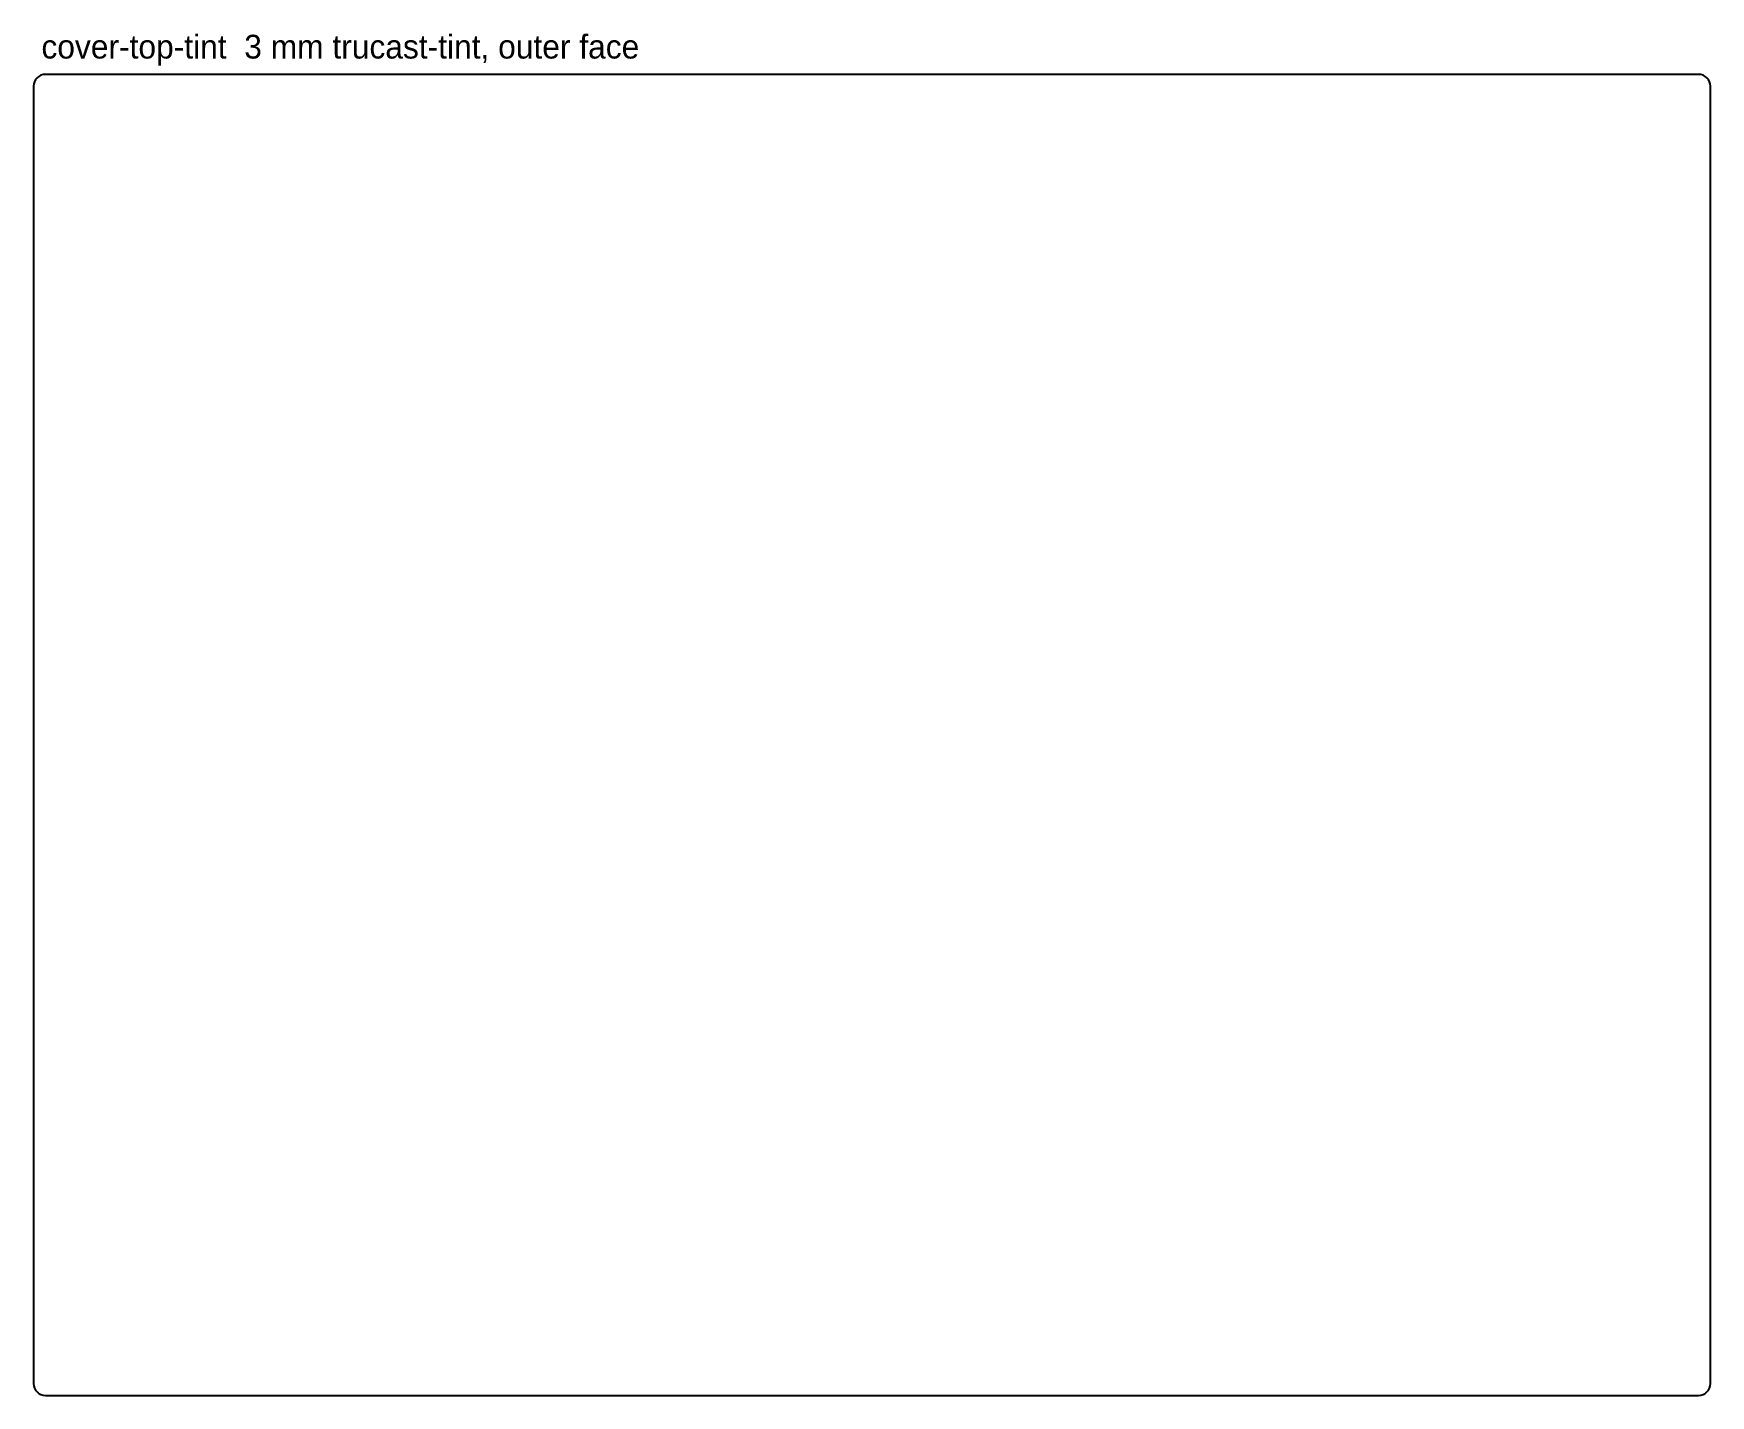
# Model space of a CAD drawing. Header units: millimetres. Extents: x 0 to 424, y 0 to 344.
import ezdxf

# ---------------------------------------------------------------- set-up
doc = ezdxf.new("R2010")
doc.units = ezdxf.units.MM
doc.layers.add('CUT_OUTSIDE', color=1, linetype='Continuous')
doc.layers.add('NOTES', color=7, linetype='Continuous')

msp = doc.modelspace()

# ---------------------------------------------------------------- linework, layer by layer
at = {"layer": 'CUT_OUTSIDE'}
msp.add_lwpolyline([(424, 331), (423.94, 331.59), (423.77, 332.15), (423.49, 332.67), (423.12, 333.12), (422.67, 333.49), (422.15, 333.77), (421.59, 333.94), (421, 334), (3, 334), (2.41, 333.94), (1.85, 333.77), (1.33, 333.49), (0.88, 333.12), (0.51, 332.67), (0.23, 332.15), (0.06, 331.59), (0, 331), (0, 3), (0.06, 2.41), (0.23, 1.85), (0.51, 1.33), (0.88, 0.88), (1.33, 0.51), (1.85, 0.23), (2.41, 0.06), (3, 0), (421, 0), (421.59, 0.06), (422.15, 0.23), (422.67, 0.51), (423.12, 0.88), (423.49, 1.33), (423.77, 1.85), (423.94, 2.41), (424, 3), (424, 331)], close=True, dxfattribs=at)

# ---------------------------------------------------------------- texts
at = {"layer": 'NOTES'}
msp.add_text('cover-top-tint  3 mm trucast-tint, outer face', height=6, dxfattribs=at).set_placement((2, 338))

doc.saveas('drawing.dxf')
